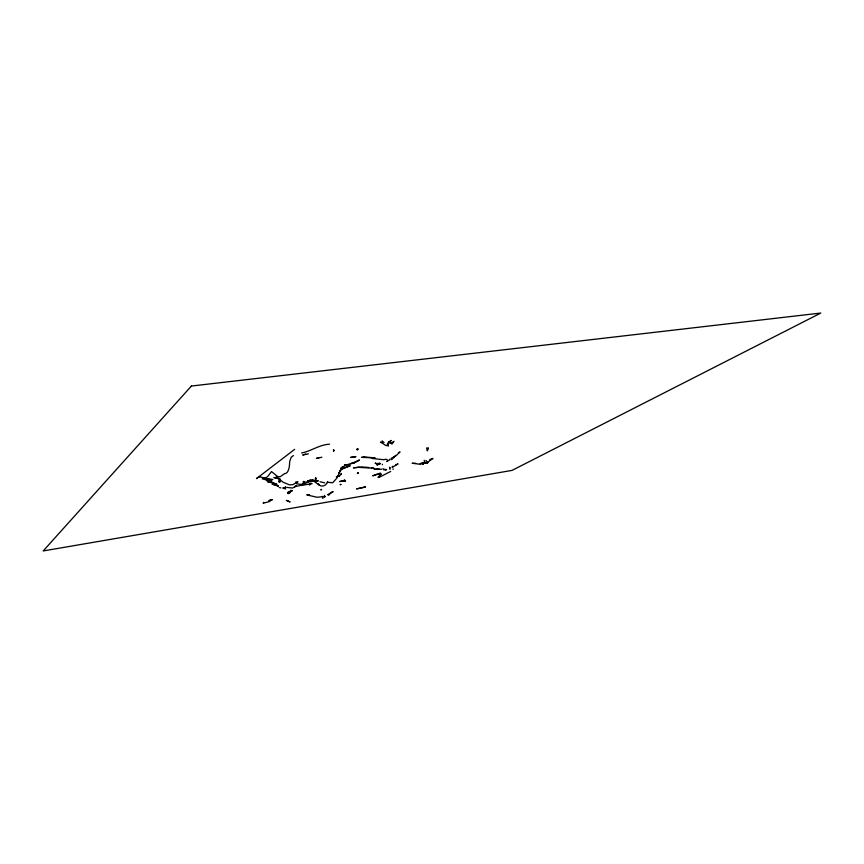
<?xml version="1.0" encoding="UTF-8"?>
<svg xmlns="http://www.w3.org/2000/svg" width="864" height="864" viewBox="0 0 864 864"><rect width="100%" height="100%" fill="white"/><g stroke="black" fill="none" stroke-linecap="round" stroke-linejoin="round"><path stroke-width="1.3" d="M279.601 482.101C281.243 480.362 276.836 481.118 279.601 482.166M279.31 481.853L279.374 481.291M329.108 493.906L328.849 494.759L327.758 494.554M330.437 493.042L329.486 493.754M390.01 467.564L390.031 468.223M382.363 464.713L382.428 464.292M393.962 456.7L393.617 457.682M376.693 464.486L377.255 463.795L377.762 464.681M377.039 464.67L378.205 463.892L376.823 464.508M377.881 464.584L378.043 463.86M378.184 463.882L377.773 464.53M308.405 495.169L309.442 495.104L308.459 494.834M289.332 492.329L289.904 492.685L289.116 493.484M308.416 495.083L309.355 495.169M290.855 490.352L290.088 492.059L291.038 490.396L290.596 491.497L290.023 491.141M386.856 444.938L388.195 445.9L388.487 441.752M333.688 451.213L334.217 450.576L333.374 449.766M290.077 492.026L288.652 493.344L290.045 491.983M386.586 459.367L387.655 460.166M389.567 467.197L389.75 468.947A1.598 0.875 87.5 0 0 390.139 469.325M336.301 476.82L339.617 475.88L341.356 473.461M303.188 481.907L303.718 482.026M304.031 482.058C303.059 483.44 305.554 480.298 304.074 482.792M344.034 480.827L344.79 481.021L344.034 480.827L344.369 480.233M344.142 480.168L344.196 480.87L344.596 480.287M344.704 481L344.866 480.362M345.287 481.151L345.524 480.524M309.679 484.898L310.198 484.326L308.945 484.618M310.176 484.304L309.344 484.337M308.167 494.791L309.204 494.705L308.329 494.651M427.334 450.662L428.101 447.962L427.334 450.662L426.611 447.898M356.832 449.366L357.664 449.712L356.854 449.658M357.728 449.658L357.955 448.945M395.237 456.473L395.302 455.35M322.315 496.336L322.812 497.081M290.952 491.033L291.946 490.774M288.241 493.636C290.326 490.666 287.021 495.407 288.122 492.35C288.706 492.156 287.129 492.718 288.662 493.02M327.704 481.799L327.089 483.138A5.648 5.033 -53.2 0 1 317.974 483.581M321.052 489.478L320.944 490.158L321.646 489.348M340.913 474.595L341.204 474.055M423.22 463.482C424.483 465.264 420.671 463.73 422.68 463.342M422.237 463.925L422.777 463.46M423.274 464.465L422.485 464.022L422.917 463.471M423.328 463.612L422.561 464.065M422.939 464.314L423.446 463.828M423.122 464.411L423.371 463.73M279.601 480.762L279.871 481.982M288.068 492.361L287.572 493.16L288.382 493.452M292.205 490.601L291.524 491.389M342.403 467.294L338.548 473.71L342.403 467.294C347.533 463.536 354.37 464.076 359.435 459.983L352.177 463.169L354.715 462.596L350.903 463.374M288.932 492.577L288.414 492.091L287.69 493.02M343.192 466.517L340.492 470.146L336.982 477.965L332.716 482.782L327.11 482.22M386.597 469.487L385.819 470.038A2.095 1.156 87.5 0 1 385.009 469.476L384.89 469.001M388.39 443.146L391.23 440.446L389.524 441.569M427.194 462.672L432.961 458.384L429.678 459.648M358.15 473.029L357.642 473.278M340.654 468.256L342.446 466.808M384.62 469.703L383.886 469.876L383.044 468.623M294.646 449.356L256.457 478.613L258.444 477.166L260.755 477.014L269.492 479.498L272.884 479.596L266.911 478.656M293.436 455.566L291.168 457.283L289.624 461.927A16.718 6.523 81.5 0 1 284.58 473.602L280.217 476.755L277.646 476.518L271.512 471.582L267.775 476.442L265.734 477.986L263.358 478.019M328.99 494.554L333.137 491.616L331.063 492.448M386.338 469.66L385.29 469.649M316.148 478.678C315.792 476.701 314.658 479.466 316.148 478.732L315.554 477.932M315.479 479.034L316.062 478.742M309.388 495.061L308.783 494.867M308.956 495.083L309.496 494.845M392.267 442.444L393.962 441.331L391.943 444.064L388.681 442.13L391.424 442.994M340.751 484.402L340.405 484.628M340.967 484.423L340.178 484.672M263.682 502.319L263.142 503.226L270.065 501.401M393.714 466.506L398.034 463.892L395.615 464.94M304.441 482.803L299.732 485.644L294.548 486.648L296.395 485.87M296.363 486L292.529 488.052L286.794 487.393M391.176 458.352L395.831 455.944L400.064 451.948L398.358 452.725M379.48 477.166L390.69 471.463M277.074 485.482L275.692 485.168M393.422 457.952L393.714 457.812A2.203 1.318 57.3 0 0 394.081 456.764M391.154 459.713L392.472 459.076M322.628 498.29L323.147 498.064M387.342 461.29L386.802 461.527L389.567 459.875A1.674 0.994 57.3 0 0 389.848 459.076M377.158 474.034L372.74 475.837L379.598 473.72M324.475 496.876L324.508 495.418M305.726 454.01L302.702 455.026L308.405 453.838M319.248 457.553L316.364 458.449L321.872 457.207M392.969 469.303L393.325 469.184M378.281 473.71L380.538 473.062M284.494 487.652L285.649 487.231L285.401 486.67M301.601 452.952C311.267 451.148 319.475 444.636 329.497 444.215M342.857 480.784L339.595 481.594L344.347 480.578M340.524 469.595L350.212 465.707L340.816 469.368M269.514 500.407L272.376 499.716L268.726 500.558M324.562 496.476L317.164 497.275L306.634 494.867M427.734 462.769L423.587 462.456L420.044 463.73L427.734 462.769L426.006 460.436M305.564 482.166L310.824 481.14L307.735 480.859L316.71 481.529M283.014 487.739L285.671 488.786L283.003 488.322M337.381 476.528L338.807 476.258L336.539 476.68M357.685 473.256L358.344 473.148M385.949 459.292L383.411 459.691L372.298 458.492M357.091 448.87L357.923 448.913M377.449 463.482L375.473 463.558M359.716 467.068L353.441 467.867L358.506 467.338L374.026 468.277L371.38 467.856M295.542 482.134L297.983 481.842L292.907 484.618L289.699 484.888L283.295 482.35L276.124 476.68M349.736 464.324L344.466 464.929L347.155 464.627M301.158 485.482L312.131 483.635L310.306 483.062M379.026 468.914L374.112 469.303L381.748 469.26M376.942 464.476L377.536 464.54M377.87 464.735L376.736 464.616M368.734 467.446L360.968 466.916M415.789 463.298L412.139 463.255L419.99 464.27M379.026 463.32L380.43 463.471M296.654 483.84L302.443 484.531L310.316 481.194L307.735 480.859M286.297 500.396C286.438 500.17 294.354 503.96 287.042 500.602M275.422 484.758L272.084 484.175L278.024 486.054M270.67 482.155L267.246 481.55L276.674 484.056L271.868 482.533M279.688 478.58L273.866 477.511L280.066 479.174M392.666 466.301L393.25 466.42M380.484 463.709L379.026 463.396L379.555 463.763M279.396 487.566L280.876 487.912M320.058 481.745L324.713 482.857M278.23 486.594L277.43 485.093M375.214 463.342L375.505 462.769M278.273 486.432L277.636 485.881M344.369 480.913L345.125 481.108M278.705 481.108L279.968 481.421L278.651 481.41M382.428 442.638L380.549 442.044L386.262 445.781M265.756 479.466L271.879 481.399L262.246 478.84M308.351 494.748L309.118 494.953M324.378 496.822L325.037 496.832A1.512 0.832 57.5 0 0 325.242 496.422M304.387 481.583L303.61 481.442L304.204 481.799M303.318 481.972L303.912 482.328M303.34 482.468L303.934 482.825M387.526 443.394L388.465 443.977M288.414 492.091L289.008 492.448M288.187 492.437L288.803 492.782M287.885 492.901L288.511 493.247M391.921 467.003L392.947 467.791M327.737 494.651L328.936 494.878A1.987 1.091 57.5 0 0 329.216 493.96M319.756 485.471L314.237 481.475M333.493 450.922L333.742 450.047M382.093 440.888L383.994 442.508M425.056 462.478L424.159 460.285M387.817 444.658L388.195 445.9M315.738 478.948L315.554 478.181L315.652 478.958M378.205 477.068C378.162 479.574 383.184 471.172 380.128 474.466L380.722 474.476L378.205 477.068M191.387 386.046L43.2 550.951L512.028 470.405L820.8 313.049L191.387 386.046M339.412 476.01L337.964 476.42L339.412 476.01M363.323 487.458L356.605 488.905L365.526 486.918L363.323 487.458M364.122 456.926L361.573 457.358L375.116 457.92L364.122 456.926M353.3 456.98L350.644 457.423L355.979 456.667L353.3 456.98M358.009 473.148L357.296 473.515L358.042 473.18M312.574 480.092L309.55 480.233L318.308 480.848L312.574 480.092M379.739 463.709L379.026 463.396L379.706 463.774"/></g></svg>
